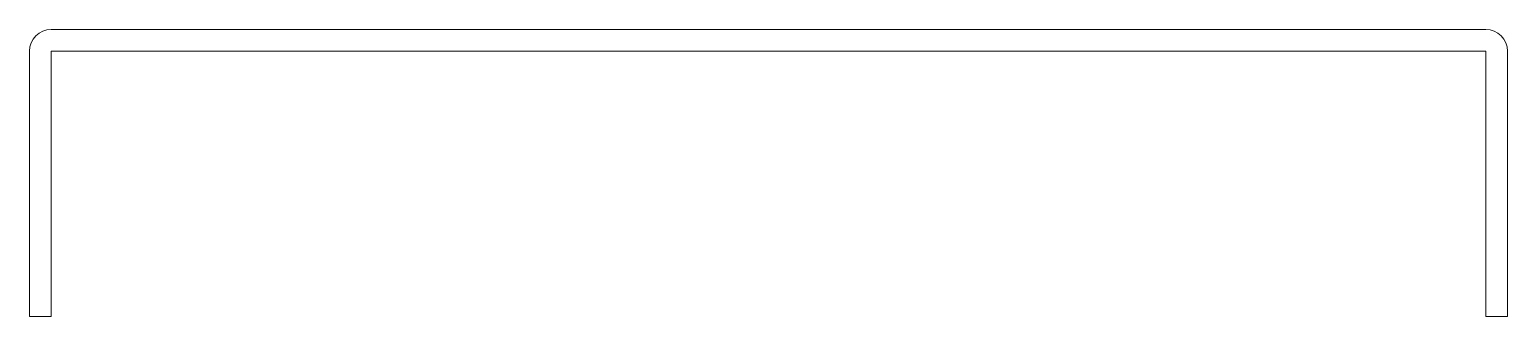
# Model space of a CAD drawing. Header units: metres. Extents: x -51 to 51, y -20 to 0.
import ezdxf

# ---------------------------------------------------------------- set-up
doc = ezdxf.new("R2010")
doc.units = ezdxf.units.M
doc.layers.add('A-DETL-GENF', color=92, linetype='Continuous', lineweight=18)

# ---------------------------------------------------------------- blocks, each defined once
blk = doc.blocks.new('30 kunststof U-prof - 30 DI kunststof U-prof s e-2374249-00_0 Basismaterialen')
at = {"layer": 'A-DETL-GENF'}
for p, q in [((50, 0), (-50, 0)), ((-51.5, -1.5), (-51.5, -20)), ((-50, -20), (-50, -1.5)), ((-50, -1.5), (50, -1.5)), ((50, -1.5), (50, -20)), ((51.5, -20), (51.5, -1.5)), ((-51.5, -20), (-50, -20)), ((50, -20), (51.5, -20))]:
    blk.add_line(p, q, dxfattribs=at)
for centre, start, end in [((50, -1.5), 360, 90), ((-50, -1.5), 90, 180)]:
    blk.add_arc(centre, 1.5, start, end, dxfattribs=at)

msp = doc.modelspace()

# ---------------------------------------------------------------- block references
msp.add_blockref('30 kunststof U-prof - 30 DI kunststof U-prof s e-2374249-00_0 Basismaterialen', (0, 0))

doc.saveas('drawing.dxf')
